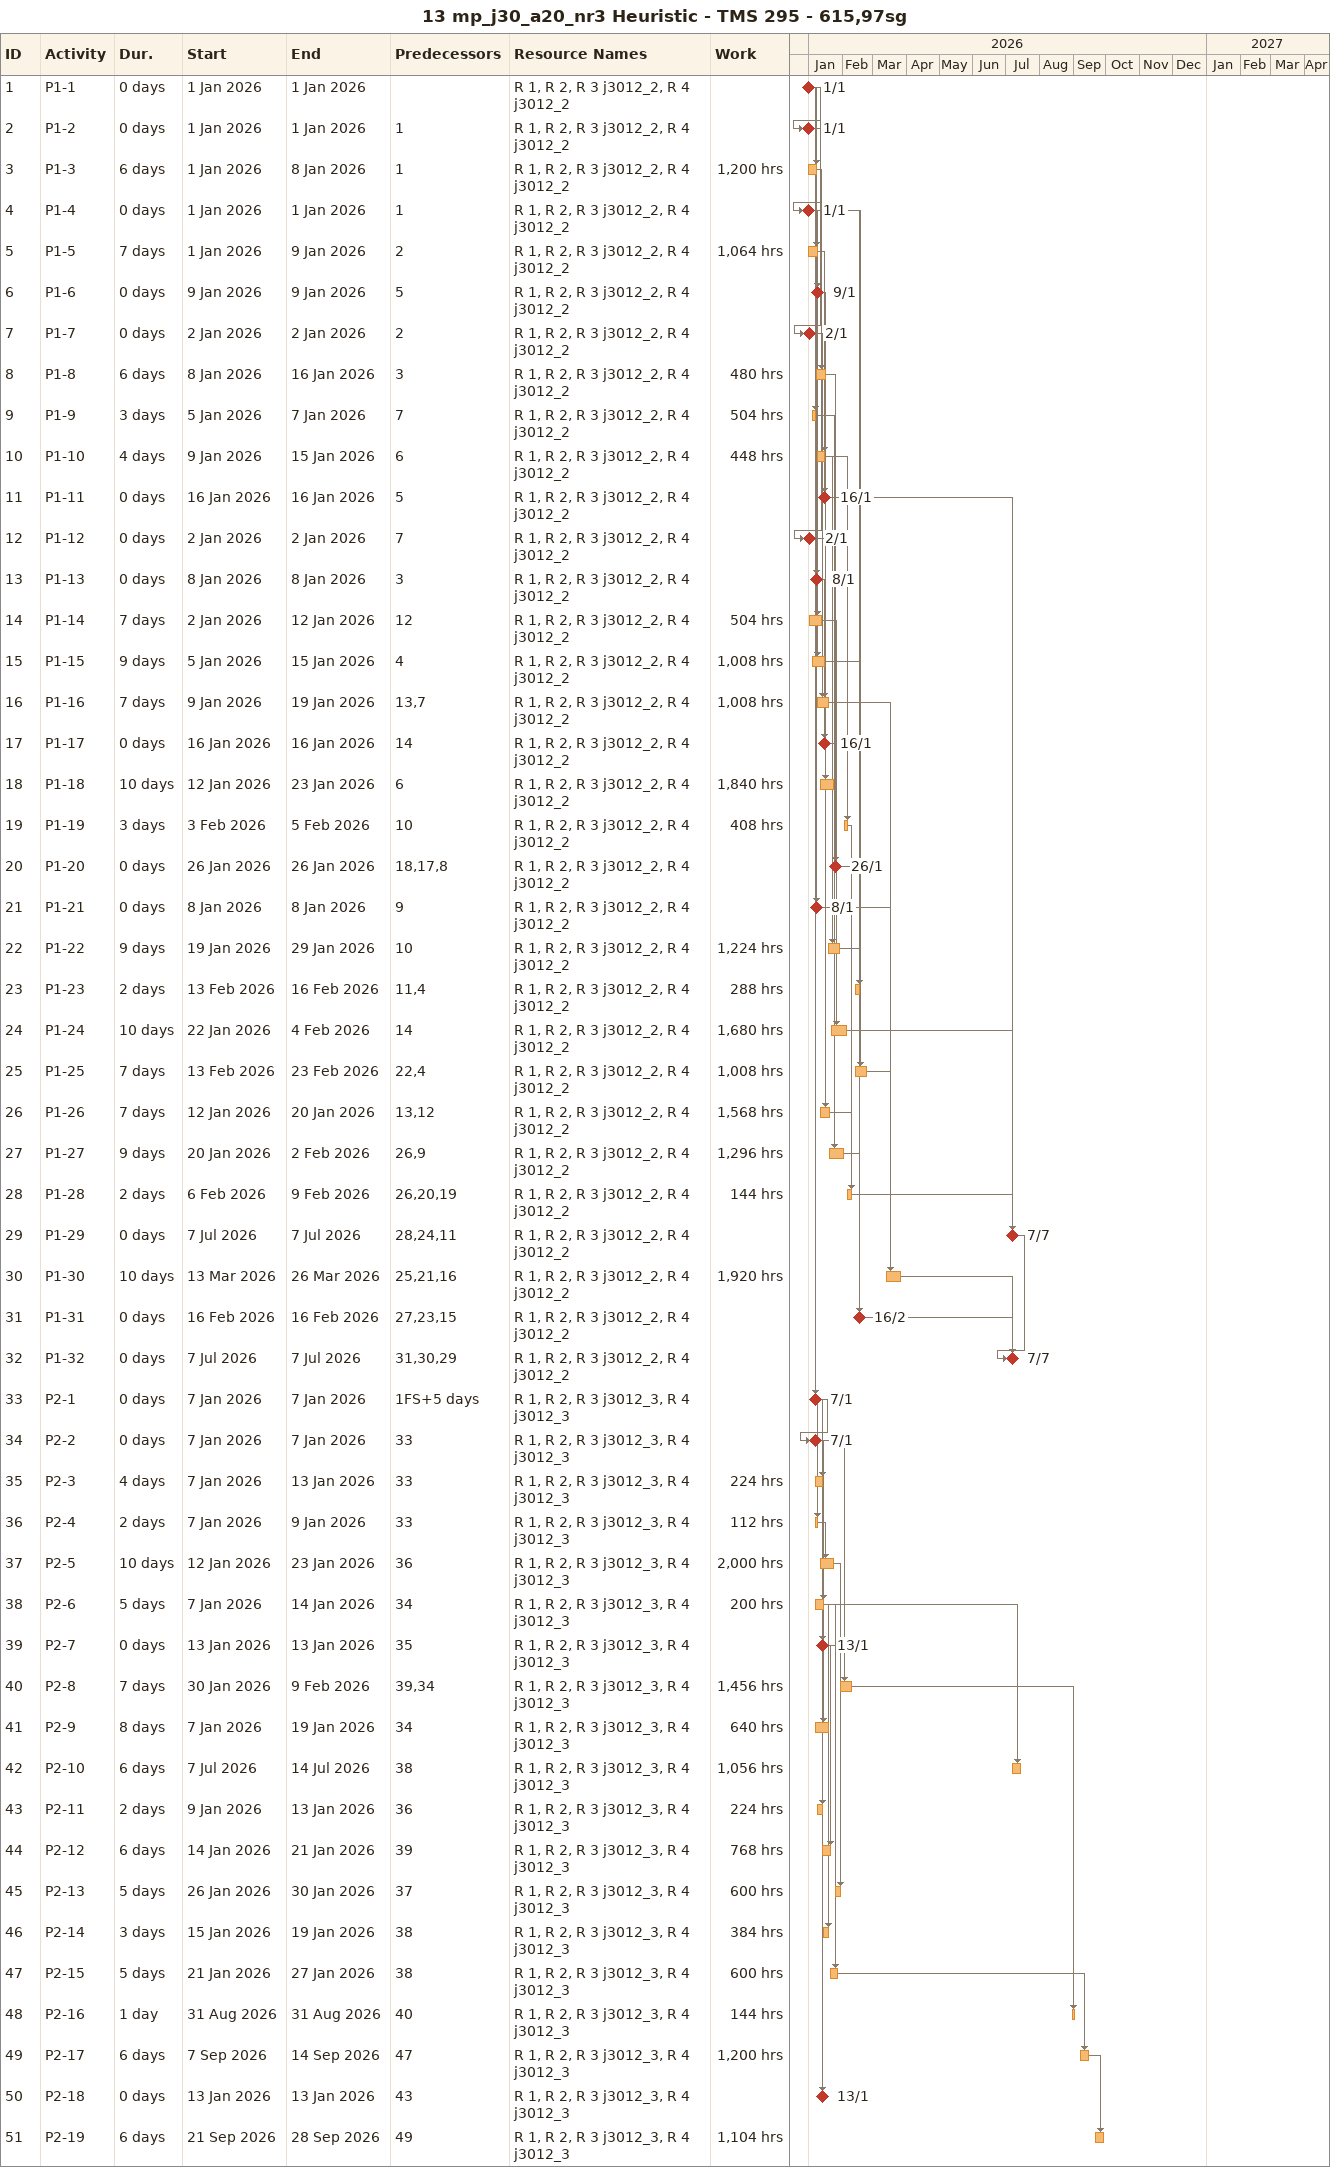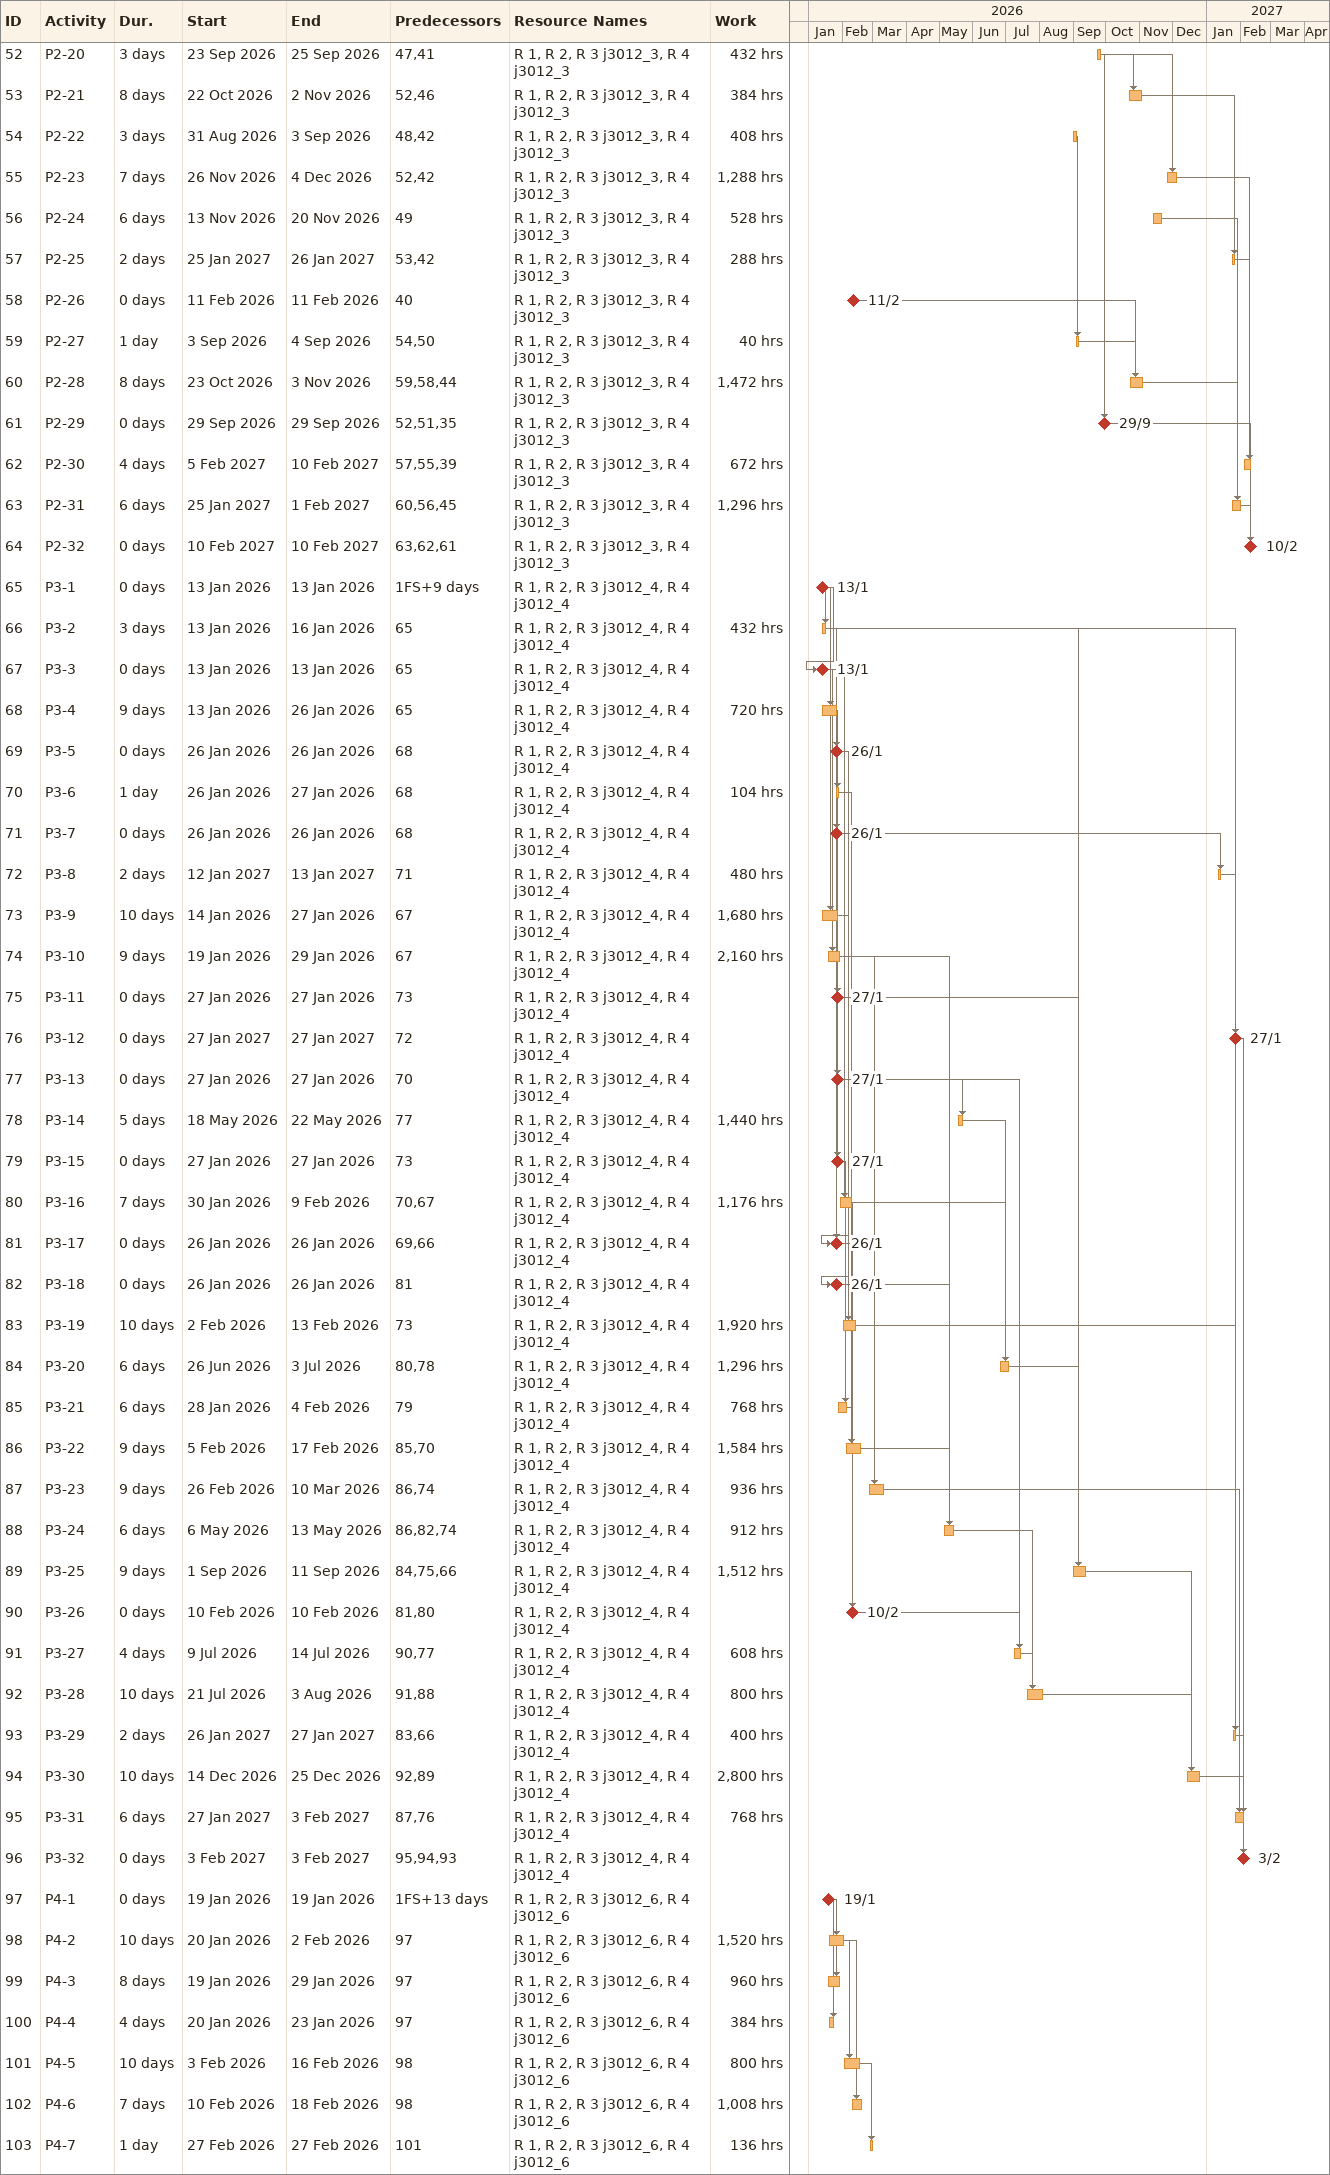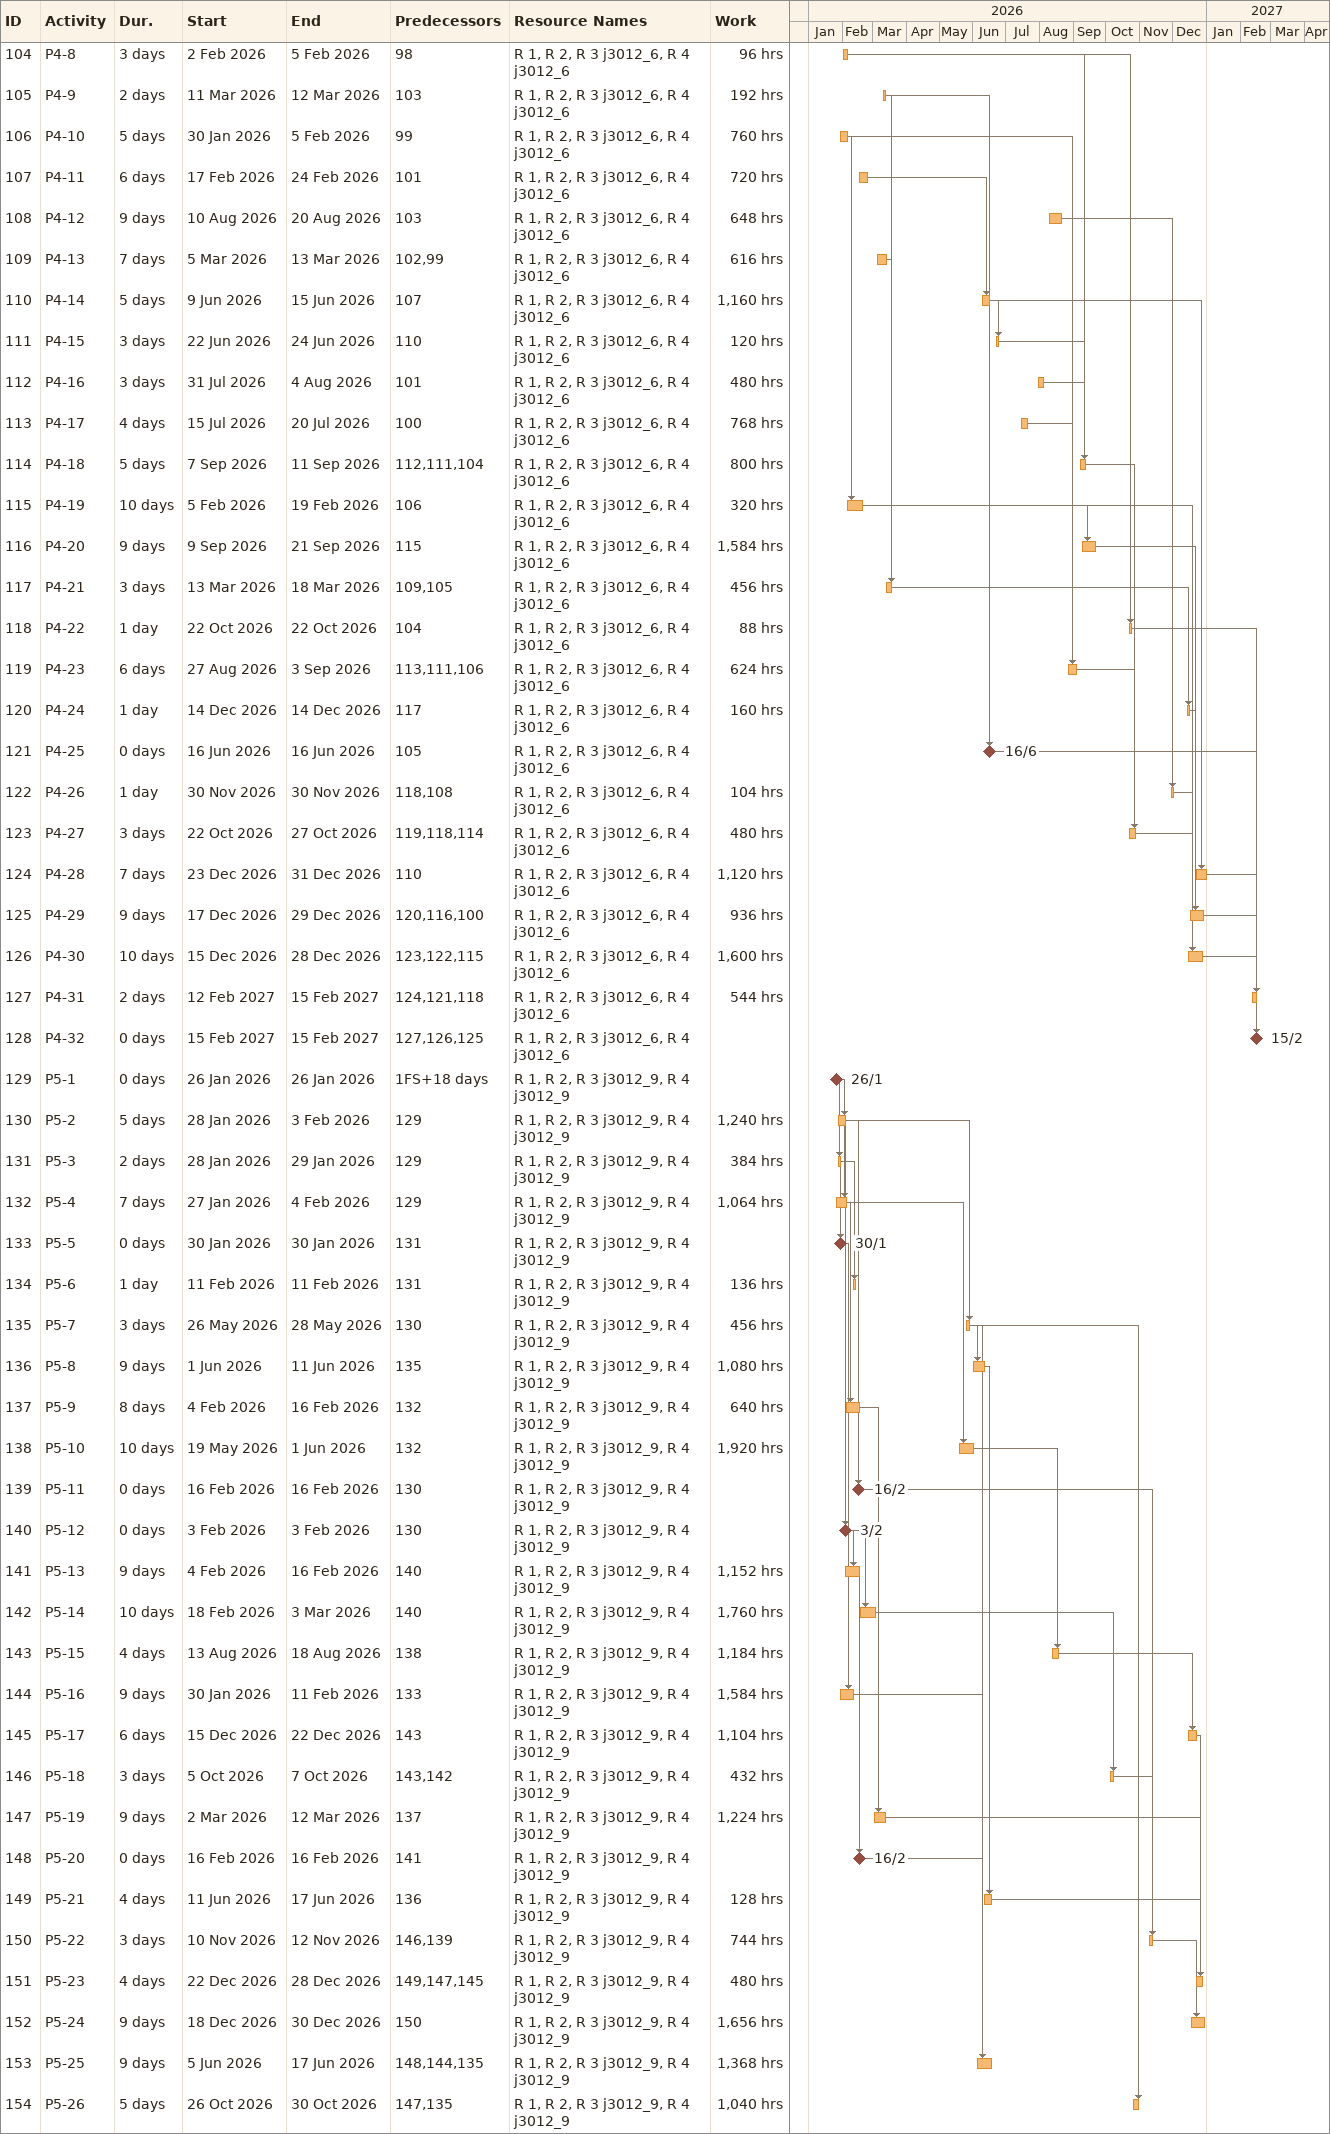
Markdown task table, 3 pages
13 mp_j30_a20_nr3 Heuristic - TMS 295 - 615,97sg

| ID | Task | Duration | Start | Finish | Predecessors | Resources | Work (h) |
|---|---|---|---|---|---|---|---|
| 1 | P1-1 | 0d | 2026-01-01 | 2026-01-01 |  | R 1, R 2, R 3 j3012_2, R 4 j3012_2 |  |
| 2 | P1-2 | 0d | 2026-01-01 | 2026-01-01 | 1 | R 1, R 2, R 3 j3012_2, R 4 j3012_2 |  |
| 3 | P1-3 | 6d | 2026-01-01 | 2026-01-08 | 1 | R 1, R 2, R 3 j3012_2, R 4 j3012_2 | 1200 |
| 4 | P1-4 | 0d | 2026-01-01 | 2026-01-01 | 1 | R 1, R 2, R 3 j3012_2, R 4 j3012_2 |  |
| 5 | P1-5 | 7d | 2026-01-01 | 2026-01-09 | 2 | R 1, R 2, R 3 j3012_2, R 4 j3012_2 | 1064 |
| 6 | P1-6 | 0d | 2026-01-09 | 2026-01-09 | 5 | R 1, R 2, R 3 j3012_2, R 4 j3012_2 |  |
| 7 | P1-7 | 0d | 2026-01-02 | 2026-01-02 | 2 | R 1, R 2, R 3 j3012_2, R 4 j3012_2 |  |
| 8 | P1-8 | 6d | 2026-01-08 | 2026-01-16 | 3 | R 1, R 2, R 3 j3012_2, R 4 j3012_2 | 480 |
| 9 | P1-9 | 3d | 2026-01-05 | 2026-01-07 | 7 | R 1, R 2, R 3 j3012_2, R 4 j3012_2 | 504 |
| 10 | P1-10 | 4d | 2026-01-09 | 2026-01-15 | 6 | R 1, R 2, R 3 j3012_2, R 4 j3012_2 | 448 |
| 11 | P1-11 | 0d | 2026-01-16 | 2026-01-16 | 5 | R 1, R 2, R 3 j3012_2, R 4 j3012_2 |  |
| 12 | P1-12 | 0d | 2026-01-02 | 2026-01-02 | 7 | R 1, R 2, R 3 j3012_2, R 4 j3012_2 |  |
| 13 | P1-13 | 0d | 2026-01-08 | 2026-01-08 | 3 | R 1, R 2, R 3 j3012_2, R 4 j3012_2 |  |
| 14 | P1-14 | 7d | 2026-01-02 | 2026-01-12 | 12 | R 1, R 2, R 3 j3012_2, R 4 j3012_2 | 504 |
| 15 | P1-15 | 9d | 2026-01-05 | 2026-01-15 | 4 | R 1, R 2, R 3 j3012_2, R 4 j3012_2 | 1008 |
| 16 | P1-16 | 7d | 2026-01-09 | 2026-01-19 | 13, 7 | R 1, R 2, R 3 j3012_2, R 4 j3012_2 | 1008 |
| 17 | P1-17 | 0d | 2026-01-16 | 2026-01-16 | 14 | R 1, R 2, R 3 j3012_2, R 4 j3012_2 |  |
| 18 | P1-18 | 10d | 2026-01-12 | 2026-01-23 | 6 | R 1, R 2, R 3 j3012_2, R 4 j3012_2 | 1840 |
| 19 | P1-19 | 3d | 2026-02-03 | 2026-02-05 | 10 | R 1, R 2, R 3 j3012_2, R 4 j3012_2 | 408 |
| 20 | P1-20 | 0d | 2026-01-26 | 2026-01-26 | 18, 17, 8 | R 1, R 2, R 3 j3012_2, R 4 j3012_2 |  |
| 21 | P1-21 | 0d | 2026-01-08 | 2026-01-08 | 9 | R 1, R 2, R 3 j3012_2, R 4 j3012_2 |  |
| 22 | P1-22 | 9d | 2026-01-19 | 2026-01-29 | 10 | R 1, R 2, R 3 j3012_2, R 4 j3012_2 | 1224 |
| 23 | P1-23 | 2d | 2026-02-13 | 2026-02-16 | 11, 4 | R 1, R 2, R 3 j3012_2, R 4 j3012_2 | 288 |
| 24 | P1-24 | 10d | 2026-01-22 | 2026-02-04 | 14 | R 1, R 2, R 3 j3012_2, R 4 j3012_2 | 1680 |
| 25 | P1-25 | 7d | 2026-02-13 | 2026-02-23 | 22, 4 | R 1, R 2, R 3 j3012_2, R 4 j3012_2 | 1008 |
| 26 | P1-26 | 7d | 2026-01-12 | 2026-01-20 | 13, 12 | R 1, R 2, R 3 j3012_2, R 4 j3012_2 | 1568 |
| 27 | P1-27 | 9d | 2026-01-20 | 2026-02-02 | 26, 9 | R 1, R 2, R 3 j3012_2, R 4 j3012_2 | 1296 |
| 28 | P1-28 | 2d | 2026-02-06 | 2026-02-09 | 26, 20, 19 | R 1, R 2, R 3 j3012_2, R 4 j3012_2 | 144 |
| 29 | P1-29 | 0d | 2026-07-07 | 2026-07-07 | 28, 24, 11 | R 1, R 2, R 3 j3012_2, R 4 j3012_2 |  |
| 30 | P1-30 | 10d | 2026-03-13 | 2026-03-26 | 25, 21, 16 | R 1, R 2, R 3 j3012_2, R 4 j3012_2 | 1920 |
| 31 | P1-31 | 0d | 2026-02-16 | 2026-02-16 | 27, 23, 15 | R 1, R 2, R 3 j3012_2, R 4 j3012_2 |  |
| 32 | P1-32 | 0d | 2026-07-07 | 2026-07-07 | 31, 30, 29 | R 1, R 2, R 3 j3012_2, R 4 j3012_2 |  |
| 33 | P2-1 | 0d | 2026-01-07 | 2026-01-07 | 1FS+5d | R 1, R 2, R 3 j3012_3, R 4 j3012_3 |  |
| 34 | P2-2 | 0d | 2026-01-07 | 2026-01-07 | 33 | R 1, R 2, R 3 j3012_3, R 4 j3012_3 |  |
| 35 | P2-3 | 4d | 2026-01-07 | 2026-01-13 | 33 | R 1, R 2, R 3 j3012_3, R 4 j3012_3 | 224 |
| 36 | P2-4 | 2d | 2026-01-07 | 2026-01-09 | 33 | R 1, R 2, R 3 j3012_3, R 4 j3012_3 | 112 |
| 37 | P2-5 | 10d | 2026-01-12 | 2026-01-23 | 36 | R 1, R 2, R 3 j3012_3, R 4 j3012_3 | 2000 |
| 38 | P2-6 | 5d | 2026-01-07 | 2026-01-14 | 34 | R 1, R 2, R 3 j3012_3, R 4 j3012_3 | 200 |
| 39 | P2-7 | 0d | 2026-01-13 | 2026-01-13 | 35 | R 1, R 2, R 3 j3012_3, R 4 j3012_3 |  |
| 40 | P2-8 | 7d | 2026-01-30 | 2026-02-09 | 39, 34 | R 1, R 2, R 3 j3012_3, R 4 j3012_3 | 1456 |
| 41 | P2-9 | 8d | 2026-01-07 | 2026-01-19 | 34 | R 1, R 2, R 3 j3012_3, R 4 j3012_3 | 640 |
| 42 | P2-10 | 6d | 2026-07-07 | 2026-07-14 | 38 | R 1, R 2, R 3 j3012_3, R 4 j3012_3 | 1056 |
| 43 | P2-11 | 2d | 2026-01-09 | 2026-01-13 | 36 | R 1, R 2, R 3 j3012_3, R 4 j3012_3 | 224 |
| 44 | P2-12 | 6d | 2026-01-14 | 2026-01-21 | 39 | R 1, R 2, R 3 j3012_3, R 4 j3012_3 | 768 |
| 45 | P2-13 | 5d | 2026-01-26 | 2026-01-30 | 37 | R 1, R 2, R 3 j3012_3, R 4 j3012_3 | 600 |
| 46 | P2-14 | 3d | 2026-01-15 | 2026-01-19 | 38 | R 1, R 2, R 3 j3012_3, R 4 j3012_3 | 384 |
| 47 | P2-15 | 5d | 2026-01-21 | 2026-01-27 | 38 | R 1, R 2, R 3 j3012_3, R 4 j3012_3 | 600 |
| 48 | P2-16 | 1d | 2026-08-31 | 2026-08-31 | 40 | R 1, R 2, R 3 j3012_3, R 4 j3012_3 | 144 |
| 49 | P2-17 | 6d | 2026-09-07 | 2026-09-14 | 47 | R 1, R 2, R 3 j3012_3, R 4 j3012_3 | 1200 |
| 50 | P2-18 | 0d | 2026-01-13 | 2026-01-13 | 43 | R 1, R 2, R 3 j3012_3, R 4 j3012_3 |  |
| 51 | P2-19 | 6d | 2026-09-21 | 2026-09-28 | 49 | R 1, R 2, R 3 j3012_3, R 4 j3012_3 | 1104 |
| 52 | P2-20 | 3d | 2026-09-23 | 2026-09-25 | 47, 41 | R 1, R 2, R 3 j3012_3, R 4 j3012_3 | 432 |
| 53 | P2-21 | 8d | 2026-10-22 | 2026-11-02 | 52, 46 | R 1, R 2, R 3 j3012_3, R 4 j3012_3 | 384 |
| 54 | P2-22 | 3d | 2026-08-31 | 2026-09-03 | 48, 42 | R 1, R 2, R 3 j3012_3, R 4 j3012_3 | 408 |
| 55 | P2-23 | 7d | 2026-11-26 | 2026-12-04 | 52, 42 | R 1, R 2, R 3 j3012_3, R 4 j3012_3 | 1288 |
| 56 | P2-24 | 6d | 2026-11-13 | 2026-11-20 | 49 | R 1, R 2, R 3 j3012_3, R 4 j3012_3 | 528 |
| 57 | P2-25 | 2d | 2027-01-25 | 2027-01-26 | 53, 42 | R 1, R 2, R 3 j3012_3, R 4 j3012_3 | 288 |
| 58 | P2-26 | 0d | 2026-02-11 | 2026-02-11 | 40 | R 1, R 2, R 3 j3012_3, R 4 j3012_3 |  |
| 59 | P2-27 | 1d | 2026-09-03 | 2026-09-04 | 54, 50 | R 1, R 2, R 3 j3012_3, R 4 j3012_3 | 40 |
| 60 | P2-28 | 8d | 2026-10-23 | 2026-11-03 | 59, 58, 44 | R 1, R 2, R 3 j3012_3, R 4 j3012_3 | 1472 |
| 61 | P2-29 | 0d | 2026-09-29 | 2026-09-29 | 52, 51, 35 | R 1, R 2, R 3 j3012_3, R 4 j3012_3 |  |
| 62 | P2-30 | 4d | 2027-02-05 | 2027-02-10 | 57, 55, 39 | R 1, R 2, R 3 j3012_3, R 4 j3012_3 | 672 |
| 63 | P2-31 | 6d | 2027-01-25 | 2027-02-01 | 60, 56, 45 | R 1, R 2, R 3 j3012_3, R 4 j3012_3 | 1296 |
| 64 | P2-32 | 0d | 2027-02-10 | 2027-02-10 | 63, 62, 61 | R 1, R 2, R 3 j3012_3, R 4 j3012_3 |  |
| 65 | P3-1 | 0d | 2026-01-13 | 2026-01-13 | 1FS+9d | R 1, R 2, R 3 j3012_4, R 4 j3012_4 |  |
| 66 | P3-2 | 3d | 2026-01-13 | 2026-01-16 | 65 | R 1, R 2, R 3 j3012_4, R 4 j3012_4 | 432 |
| 67 | P3-3 | 0d | 2026-01-13 | 2026-01-13 | 65 | R 1, R 2, R 3 j3012_4, R 4 j3012_4 |  |
| 68 | P3-4 | 9d | 2026-01-13 | 2026-01-26 | 65 | R 1, R 2, R 3 j3012_4, R 4 j3012_4 | 720 |
| 69 | P3-5 | 0d | 2026-01-26 | 2026-01-26 | 68 | R 1, R 2, R 3 j3012_4, R 4 j3012_4 |  |
| 70 | P3-6 | 1d | 2026-01-26 | 2026-01-27 | 68 | R 1, R 2, R 3 j3012_4, R 4 j3012_4 | 104 |
| 71 | P3-7 | 0d | 2026-01-26 | 2026-01-26 | 68 | R 1, R 2, R 3 j3012_4, R 4 j3012_4 |  |
| 72 | P3-8 | 2d | 2027-01-12 | 2027-01-13 | 71 | R 1, R 2, R 3 j3012_4, R 4 j3012_4 | 480 |
| 73 | P3-9 | 10d | 2026-01-14 | 2026-01-27 | 67 | R 1, R 2, R 3 j3012_4, R 4 j3012_4 | 1680 |
| 74 | P3-10 | 9d | 2026-01-19 | 2026-01-29 | 67 | R 1, R 2, R 3 j3012_4, R 4 j3012_4 | 2160 |
| 75 | P3-11 | 0d | 2026-01-27 | 2026-01-27 | 73 | R 1, R 2, R 3 j3012_4, R 4 j3012_4 |  |
| 76 | P3-12 | 0d | 2027-01-27 | 2027-01-27 | 72 | R 1, R 2, R 3 j3012_4, R 4 j3012_4 |  |
| 77 | P3-13 | 0d | 2026-01-27 | 2026-01-27 | 70 | R 1, R 2, R 3 j3012_4, R 4 j3012_4 |  |
| 78 | P3-14 | 5d | 2026-05-18 | 2026-05-22 | 77 | R 1, R 2, R 3 j3012_4, R 4 j3012_4 | 1440 |
| 79 | P3-15 | 0d | 2026-01-27 | 2026-01-27 | 73 | R 1, R 2, R 3 j3012_4, R 4 j3012_4 |  |
| 80 | P3-16 | 7d | 2026-01-30 | 2026-02-09 | 70, 67 | R 1, R 2, R 3 j3012_4, R 4 j3012_4 | 1176 |
| 81 | P3-17 | 0d | 2026-01-26 | 2026-01-26 | 69, 66 | R 1, R 2, R 3 j3012_4, R 4 j3012_4 |  |
| 82 | P3-18 | 0d | 2026-01-26 | 2026-01-26 | 81 | R 1, R 2, R 3 j3012_4, R 4 j3012_4 |  |
| 83 | P3-19 | 10d | 2026-02-02 | 2026-02-13 | 73 | R 1, R 2, R 3 j3012_4, R 4 j3012_4 | 1920 |
| 84 | P3-20 | 6d | 2026-06-26 | 2026-07-03 | 80, 78 | R 1, R 2, R 3 j3012_4, R 4 j3012_4 | 1296 |
| 85 | P3-21 | 6d | 2026-01-28 | 2026-02-04 | 79 | R 1, R 2, R 3 j3012_4, R 4 j3012_4 | 768 |
| 86 | P3-22 | 9d | 2026-02-05 | 2026-02-17 | 85, 70 | R 1, R 2, R 3 j3012_4, R 4 j3012_4 | 1584 |
| 87 | P3-23 | 9d | 2026-02-26 | 2026-03-10 | 86, 74 | R 1, R 2, R 3 j3012_4, R 4 j3012_4 | 936 |
| 88 | P3-24 | 6d | 2026-05-06 | 2026-05-13 | 86, 82, 74 | R 1, R 2, R 3 j3012_4, R 4 j3012_4 | 912 |
| 89 | P3-25 | 9d | 2026-09-01 | 2026-09-11 | 84, 75, 66 | R 1, R 2, R 3 j3012_4, R 4 j3012_4 | 1512 |
| 90 | P3-26 | 0d | 2026-02-10 | 2026-02-10 | 81, 80 | R 1, R 2, R 3 j3012_4, R 4 j3012_4 |  |
| 91 | P3-27 | 4d | 2026-07-09 | 2026-07-14 | 90, 77 | R 1, R 2, R 3 j3012_4, R 4 j3012_4 | 608 |
| 92 | P3-28 | 10d | 2026-07-21 | 2026-08-03 | 91, 88 | R 1, R 2, R 3 j3012_4, R 4 j3012_4 | 800 |
| 93 | P3-29 | 2d | 2027-01-26 | 2027-01-27 | 83, 66 | R 1, R 2, R 3 j3012_4, R 4 j3012_4 | 400 |
| 94 | P3-30 | 10d | 2026-12-14 | 2026-12-25 | 92, 89 | R 1, R 2, R 3 j3012_4, R 4 j3012_4 | 2800 |
| 95 | P3-31 | 6d | 2027-01-27 | 2027-02-03 | 87, 76 | R 1, R 2, R 3 j3012_4, R 4 j3012_4 | 768 |
| 96 | P3-32 | 0d | 2027-02-03 | 2027-02-03 | 95, 94, 93 | R 1, R 2, R 3 j3012_4, R 4 j3012_4 |  |
| 97 | P4-1 | 0d | 2026-01-19 | 2026-01-19 | 1FS+13d | R 1, R 2, R 3 j3012_6, R 4 j3012_6 |  |
| 98 | P4-2 | 10d | 2026-01-20 | 2026-02-02 | 97 | R 1, R 2, R 3 j3012_6, R 4 j3012_6 | 1520 |
| 99 | P4-3 | 8d | 2026-01-19 | 2026-01-29 | 97 | R 1, R 2, R 3 j3012_6, R 4 j3012_6 | 960 |
| 100 | P4-4 | 4d | 2026-01-20 | 2026-01-23 | 97 | R 1, R 2, R 3 j3012_6, R 4 j3012_6 | 384 |
| 101 | P4-5 | 10d | 2026-02-03 | 2026-02-16 | 98 | R 1, R 2, R 3 j3012_6, R 4 j3012_6 | 800 |
| 102 | P4-6 | 7d | 2026-02-10 | 2026-02-18 | 98 | R 1, R 2, R 3 j3012_6, R 4 j3012_6 | 1008 |
| 103 | P4-7 | 1d | 2026-02-27 | 2026-02-27 | 101 | R 1, R 2, R 3 j3012_6, R 4 j3012_6 | 136 |
| 104 | P4-8 | 3d | 2026-02-02 | 2026-02-05 | 98 | R 1, R 2, R 3 j3012_6, R 4 j3012_6 | 96 |
| 105 | P4-9 | 2d | 2026-03-11 | 2026-03-12 | 103 | R 1, R 2, R 3 j3012_6, R 4 j3012_6 | 192 |
| 106 | P4-10 | 5d | 2026-01-30 | 2026-02-05 | 99 | R 1, R 2, R 3 j3012_6, R 4 j3012_6 | 760 |
| 107 | P4-11 | 6d | 2026-02-17 | 2026-02-24 | 101 | R 1, R 2, R 3 j3012_6, R 4 j3012_6 | 720 |
| 108 | P4-12 | 9d | 2026-08-10 | 2026-08-20 | 103 | R 1, R 2, R 3 j3012_6, R 4 j3012_6 | 648 |
| 109 | P4-13 | 7d | 2026-03-05 | 2026-03-13 | 102, 99 | R 1, R 2, R 3 j3012_6, R 4 j3012_6 | 616 |
| 110 | P4-14 | 5d | 2026-06-09 | 2026-06-15 | 107 | R 1, R 2, R 3 j3012_6, R 4 j3012_6 | 1160 |
| 111 | P4-15 | 3d | 2026-06-22 | 2026-06-24 | 110 | R 1, R 2, R 3 j3012_6, R 4 j3012_6 | 120 |
| 112 | P4-16 | 3d | 2026-07-31 | 2026-08-04 | 101 | R 1, R 2, R 3 j3012_6, R 4 j3012_6 | 480 |
| 113 | P4-17 | 4d | 2026-07-15 | 2026-07-20 | 100 | R 1, R 2, R 3 j3012_6, R 4 j3012_6 | 768 |
| 114 | P4-18 | 5d | 2026-09-07 | 2026-09-11 | 112, 111, 104 | R 1, R 2, R 3 j3012_6, R 4 j3012_6 | 800 |
| 115 | P4-19 | 10d | 2026-02-05 | 2026-02-19 | 106 | R 1, R 2, R 3 j3012_6, R 4 j3012_6 | 320 |
| 116 | P4-20 | 9d | 2026-09-09 | 2026-09-21 | 115 | R 1, R 2, R 3 j3012_6, R 4 j3012_6 | 1584 |
| 117 | P4-21 | 3d | 2026-03-13 | 2026-03-18 | 109, 105 | R 1, R 2, R 3 j3012_6, R 4 j3012_6 | 456 |
| 118 | P4-22 | 1d | 2026-10-22 | 2026-10-22 | 104 | R 1, R 2, R 3 j3012_6, R 4 j3012_6 | 88 |
| 119 | P4-23 | 6d | 2026-08-27 | 2026-09-03 | 113, 111, 106 | R 1, R 2, R 3 j3012_6, R 4 j3012_6 | 624 |
| 120 | P4-24 | 1d | 2026-12-14 | 2026-12-14 | 117 | R 1, R 2, R 3 j3012_6, R 4 j3012_6 | 160 |
| 121 | P4-25 | 0d | 2026-06-16 | 2026-06-16 | 105 | R 1, R 2, R 3 j3012_6, R 4 j3012_6 |  |
| 122 | P4-26 | 1d | 2026-11-30 | 2026-11-30 | 118, 108 | R 1, R 2, R 3 j3012_6, R 4 j3012_6 | 104 |
| 123 | P4-27 | 3d | 2026-10-22 | 2026-10-27 | 119, 118, 114 | R 1, R 2, R 3 j3012_6, R 4 j3012_6 | 480 |
| 124 | P4-28 | 7d | 2026-12-23 | 2026-12-31 | 110 | R 1, R 2, R 3 j3012_6, R 4 j3012_6 | 1120 |
| 125 | P4-29 | 9d | 2026-12-17 | 2026-12-29 | 120, 116, 100 | R 1, R 2, R 3 j3012_6, R 4 j3012_6 | 936 |
| 126 | P4-30 | 10d | 2026-12-15 | 2026-12-28 | 123, 122, 115 | R 1, R 2, R 3 j3012_6, R 4 j3012_6 | 1600 |
| 127 | P4-31 | 2d | 2027-02-12 | 2027-02-15 | 124, 121, 118 | R 1, R 2, R 3 j3012_6, R 4 j3012_6 | 544 |
| 128 | P4-32 | 0d | 2027-02-15 | 2027-02-15 | 127, 126, 125 | R 1, R 2, R 3 j3012_6, R 4 j3012_6 |  |
| 129 | P5-1 | 0d | 2026-01-26 | 2026-01-26 | 1FS+18d | R 1, R 2, R 3 j3012_9, R 4 j3012_9 |  |
| 130 | P5-2 | 5d | 2026-01-28 | 2026-02-03 | 129 | R 1, R 2, R 3 j3012_9, R 4 j3012_9 | 1240 |
| 131 | P5-3 | 2d | 2026-01-28 | 2026-01-29 | 129 | R 1, R 2, R 3 j3012_9, R 4 j3012_9 | 384 |
| 132 | P5-4 | 7d | 2026-01-27 | 2026-02-04 | 129 | R 1, R 2, R 3 j3012_9, R 4 j3012_9 | 1064 |
| 133 | P5-5 | 0d | 2026-01-30 | 2026-01-30 | 131 | R 1, R 2, R 3 j3012_9, R 4 j3012_9 |  |
| 134 | P5-6 | 1d | 2026-02-11 | 2026-02-11 | 131 | R 1, R 2, R 3 j3012_9, R 4 j3012_9 | 136 |
| 135 | P5-7 | 3d | 2026-05-26 | 2026-05-28 | 130 | R 1, R 2, R 3 j3012_9, R 4 j3012_9 | 456 |
| 136 | P5-8 | 9d | 2026-06-01 | 2026-06-11 | 135 | R 1, R 2, R 3 j3012_9, R 4 j3012_9 | 1080 |
| 137 | P5-9 | 8d | 2026-02-04 | 2026-02-16 | 132 | R 1, R 2, R 3 j3012_9, R 4 j3012_9 | 640 |
| 138 | P5-10 | 10d | 2026-05-19 | 2026-06-01 | 132 | R 1, R 2, R 3 j3012_9, R 4 j3012_9 | 1920 |
| 139 | P5-11 | 0d | 2026-02-16 | 2026-02-16 | 130 | R 1, R 2, R 3 j3012_9, R 4 j3012_9 |  |
| 140 | P5-12 | 0d | 2026-02-03 | 2026-02-03 | 130 | R 1, R 2, R 3 j3012_9, R 4 j3012_9 |  |
| 141 | P5-13 | 9d | 2026-02-04 | 2026-02-16 | 140 | R 1, R 2, R 3 j3012_9, R 4 j3012_9 | 1152 |
| 142 | P5-14 | 10d | 2026-02-18 | 2026-03-03 | 140 | R 1, R 2, R 3 j3012_9, R 4 j3012_9 | 1760 |
| 143 | P5-15 | 4d | 2026-08-13 | 2026-08-18 | 138 | R 1, R 2, R 3 j3012_9, R 4 j3012_9 | 1184 |
| 144 | P5-16 | 9d | 2026-01-30 | 2026-02-11 | 133 | R 1, R 2, R 3 j3012_9, R 4 j3012_9 | 1584 |
| 145 | P5-17 | 6d | 2026-12-15 | 2026-12-22 | 143 | R 1, R 2, R 3 j3012_9, R 4 j3012_9 | 1104 |
| 146 | P5-18 | 3d | 2026-10-05 | 2026-10-07 | 143, 142 | R 1, R 2, R 3 j3012_9, R 4 j3012_9 | 432 |
| 147 | P5-19 | 9d | 2026-03-02 | 2026-03-12 | 137 | R 1, R 2, R 3 j3012_9, R 4 j3012_9 | 1224 |
| 148 | P5-20 | 0d | 2026-02-16 | 2026-02-16 | 141 | R 1, R 2, R 3 j3012_9, R 4 j3012_9 |  |
| 149 | P5-21 | 4d | 2026-06-11 | 2026-06-17 | 136 | R 1, R 2, R 3 j3012_9, R 4 j3012_9 | 128 |
| 150 | P5-22 | 3d | 2026-11-10 | 2026-11-12 | 146, 139 | R 1, R 2, R 3 j3012_9, R 4 j3012_9 | 744 |
| 151 | P5-23 | 4d | 2026-12-22 | 2026-12-28 | 149, 147, 145 | R 1, R 2, R 3 j3012_9, R 4 j3012_9 | 480 |
| 152 | P5-24 | 9d | 2026-12-18 | 2026-12-30 | 150 | R 1, R 2, R 3 j3012_9, R 4 j3012_9 | 1656 |
| 153 | P5-25 | 9d | 2026-06-05 | 2026-06-17 | 148, 144, 135 | R 1, R 2, R 3 j3012_9, R 4 j3012_9 | 1368 |
| 154 | P5-26 | 5d | 2026-10-26 | 2026-10-30 | 147, 135 | R 1, R 2, R 3 j3012_9, R 4 j3012_9 | 1040 |
